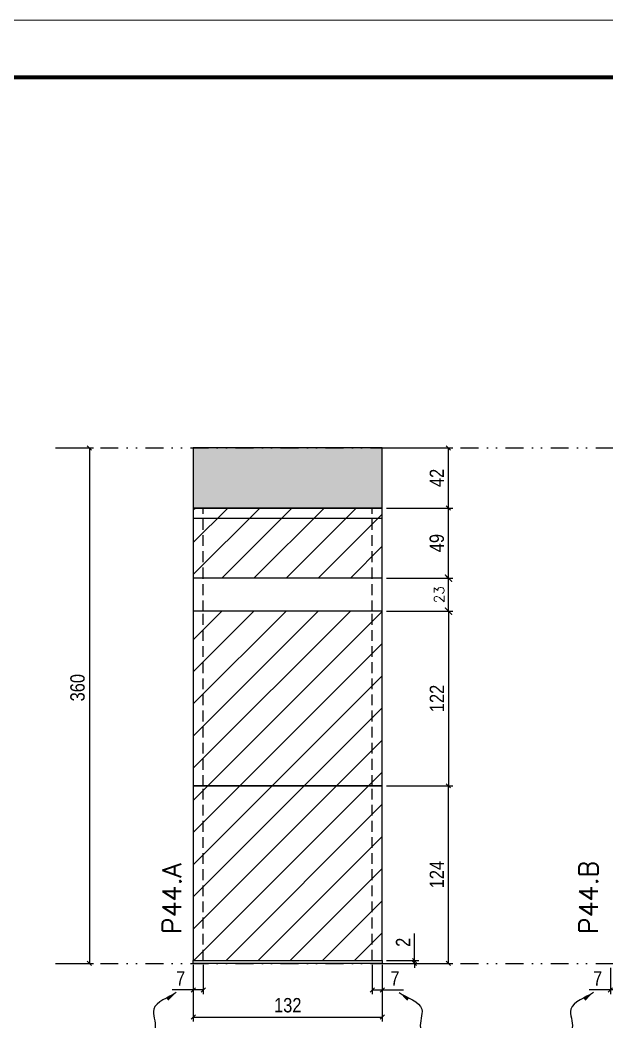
# Model space of a CAD drawing. Extents: x 2949 to 9203, y -16089 to 12527.
# Drawn here: x 8127 to 8537, y 8381 to 9081 of the extents above; entities that cross this region are included whole.
import ezdxf

# ---------------------------------------------------------------- set-up
doc = ezdxf.new("R2010")
doc.units = 0
for name, pattern in [('DASHED', [0.75, 0.5, -0.25]), ('DIVIDE2', [0.625, 0.25, -0.125, 0, -0.125, 0, -0.125]), ('HIDDEN', [0.375, 0.25, -0.125])]:
    doc.linetypes.add(name, pattern=pattern)
for name, color, linetype in [('COTA', 241, 'Continuous'), ('cotas', 4, 'Continuous'), ('Nível', 160, 'Continuous'), ('Painéis', 200, 'Continuous'), ('Sarrafo de Pressão', 42, 'HIDDEN')]:
    doc.layers.add(name, color=color, linetype=linetype)
for name, color, linetype, lineweight in [('Folhas', 255, 'Continuous', 9), ('Hachura', 251, 'Continuous', 9), ('SARRAFO DE PRESSAO', 251, 'DASHED', 9), ('Texto Seção', 7, 'Continuous', 15)]:
    doc.layers.add(name, color=color, linetype=linetype, lineweight=lineweight)
doc.styles.add('COTA TECNICA', font='techl___.ttf', dxfattribs={"height": 10})
doc.styles.add('COTA TECNICA-50', font='techl___.ttf', dxfattribs={"height": 10})
doc.styles.add('REGUA-120', font='ROMANS.shx', dxfattribs={"height": 15})
doc.styles.add('ROMANS', font='romans.shx')
doc.styles.get("Standard").update_dxf_attribs({"font": 'arial.ttf'})
doc.dimstyles.new('COTA PAINEL-50', dxfattribs={"dimtxt": 10, "dimasz": 3, "dimexe": 3, "dimexo": 3, "dimgap": 3, "dimtad": 1, "dimdec": 1, "dimzin": 12, "dimdsep": 46, "dimtxsty": 'COTA TECNICA-50', "dimblk1": 'OBLIQUE', "dimblk2": 'OBLIQUE', "dimsah": 1, "dimcen": 0.9, "dimclrd": 4, "dimclre": 4, "dimclrt": 240, "dimadec": 1, "dimazin": 3, "dimtfac": 1, "dimtdec": 1, "dimtmove": 0, "dimatfit": 3, "dimfxl": 1, "dimtolj": 1, "dimtzin": 12, "dimarcsym": 0})
doc.dimstyles.new('Cota Paínel', dxfattribs={"dimtxt": 7, "dimasz": 5, "dimexe": 3, "dimexo": 3, "dimgap": 3, "dimtad": 1, "dimdec": 1, "dimzin": 12, "dimdsep": 46, "dimtxsty": 'ROMANS', "dimblk": 'ARCHTICK', "dimcen": 0, "dimclrd": 4, "dimclre": 4, "dimclrt": 1, "dimadec": 1, "dimazin": 3, "dimtfac": 1, "dimtdec": 1, "dimtmove": 0, "dimatfit": 3, "dimldrblk": 'OBLIQUE', "dimfxl": 1, "dimtolj": 1, "dimtzin": 12, "dimarcsym": 0})
doc.dimstyles.new('PAINEL', dxfattribs={"dimtxt": 10, "dimasz": 3, "dimexe": 3, "dimexo": 3, "dimgap": 3, "dimtad": 1, "dimdec": 1, "dimzin": 12, "dimdsep": 46, "dimtxsty": 'COTA TECNICA', "dimblk1": 'OBLIQUE', "dimblk2": 'OBLIQUE', "dimsah": 1, "dimcen": 0.9, "dimclrd": 4, "dimclre": 4, "dimclrt": 240, "dimadec": 1, "dimazin": 3, "dimtfac": 1, "dimtdec": 1, "dimtmove": 0, "dimatfit": 3, "dimfxl": 1, "dimtolj": 1, "dimtzin": 12, "dimarcsym": 0})
doc.dimstyles.get("Standard").update_dxf_attribs({"dimtxt": 0.18, "dimasz": 0.18, "dimexe": 0.18, "dimexo": 0.0625, "dimgap": 0.09, "dimtad": 0, "dimtih": 1, "dimtoh": 1, "dimdec": 4, "dimzin": 0, "dimdsep": 46, "dimtxsty": 'Standard', "dimcen": 0.09, "dimadec": 0, "dimazin": 0, "dimtfac": 1, "dimtdec": 4, "dimtofl": 0, "dimtmove": 0, "dimatfit": 3, "dimfxl": 1, "dimtolj": 1, "dimtzin": 0, "dimarcsym": 0})
pattern_1 = [(45, (-126071.967, -22713.47), (-11.2253202, 11.2253202), [])]

# ---------------------------------------------------------------- blocks, each defined once
blk = doc.blocks.new('9999999999')
at = {"layer": 'Folhas'}
blk.add_lwpolyline([(98138.98, 34190.21), (99623.98, 34190.21), (99623.98, 35240.21), (98138.98, 35240.21)], close=True, dxfattribs=at)
at = {"layer": 'Folhas', "color": 30, "const_width": 3}
blk.add_lwpolyline([(98213.98, 34230.21), (99583.98, 34230.21), (99583.98, 35200.21), (98213.98, 35200.21)], close=True, dxfattribs=at)
blk = doc.blocks.new('_Oblique')
at = {"color": 0, "linetype": 'ByBlock', "lineweight": -2}
blk.add_line((-0.5, -0.5), (0.5, 0.5), dxfattribs=at)
blk = doc.blocks.new('*D534')
at = {"layer": 'COTA', "color": 4, "lineweight": -2, "transparency": 16777216}
for p, q in [((8539.81, 8419.29), (8539.81, 8400.78)), ((8546.81, 8421.29), (8546.81, 8400.78)), ((8539.81, 8403.78), (8525.08, 8403.78)), ((8546.81, 8403.78), (8539.81, 8403.78))]:
    blk.add_line(p, q, dxfattribs=at)
at = {"layer": 'Defpoints', "color": 0, "transparency": 16777216}
for p in [(8546.81, 8424.29), (8539.81, 8422.29), (8539.81, 8403.78)]:
    blk.add_point(p, dxfattribs=at)
at = {"layer": 'COTA', "color": 4, "lineweight": -2, "transparency": 16777216, "xscale": 3, "yscale": 3, "zscale": 3, "rotation": 180}
blk.add_blockref('_Oblique', (8539.81, 8403.78), dxfattribs=at)
at = {"layer": 'COTA', "color": 4, "lineweight": -2, "transparency": 16777216, "xscale": 3, "yscale": 3, "zscale": 3}
blk.add_blockref('_Oblique', (8546.81, 8403.78), dxfattribs=at)
at = {"layer": 'COTA', "color": 240, "transparency": 16777216, "insert": (8530.95, 8411.86), "char_height": 10, "attachment_point": 5, "style": 'COTA TECNICA-50'}
blk.add_mtext('\\A1;7', dxfattribs=at)
blk = doc.blocks.new('*D563')
at = {"layer": 'cotas', "color": 4, "linetype": 'ByBlock', "lineweight": -2, "transparency": 16777216}
for p, q in [((8155.19, 8782.29), (8178.91, 8782.29)), ((8175.91, 8782.29), (8175.91, 8422.29)), ((8155.19, 8422.29), (8178.91, 8422.29))]:
    blk.add_line(p, q, dxfattribs=at)
at = {"layer": 'Defpoints', "color": 0, "linetype": 'ByBlock', "transparency": 16777216}
for p in [(8152.19, 8782.29), (8152.19, 8422.29), (8175.91, 8422.29)]:
    blk.add_point(p, dxfattribs=at)
at = {"layer": 'cotas', "color": 4, "linetype": 'ByBlock', "lineweight": -2, "transparency": 16777216, "xscale": 3, "yscale": 3, "zscale": 3}
for p, rotation in [((8175.91, 8782.29), 90), ((8175.91, 8422.29), 270)]:
    blk.add_blockref('_Oblique', p, dxfattribs=dict(at, rotation=rotation))
at = {"layer": 'cotas', "color": 240, "linetype": 'ByBlock', "transparency": 16777216, "insert": (8167.69, 8614.82), "char_height": 10, "attachment_point": 5, "rotation": 90, "style": 'COTA TECNICA'}
blk.add_mtext('\\A1;360', dxfattribs=at)
blk = doc.blocks.new('*D541')
at = {"layer": 'COTA', "color": 4, "lineweight": -2, "transparency": 16777216}
for p, q in [((8248.49, 8421.29), (8248.49, 8381.84)), ((8380.49, 8421.29), (8380.49, 8381.84)), ((8248.49, 8384.84), (8380.49, 8384.84))]:
    blk.add_line(p, q, dxfattribs=at)
at = {"layer": 'Defpoints', "color": 0, "transparency": 16777216}
for p in [(8248.49, 8424.29), (8380.49, 8424.29), (8380.49, 8384.84)]:
    blk.add_point(p, dxfattribs=at)
at = {"layer": 'COTA', "color": 4, "lineweight": -2, "transparency": 16777216, "xscale": 3, "yscale": 3, "zscale": 3, "rotation": 180}
blk.add_blockref('_Oblique', (8248.49, 8384.84), dxfattribs=at)
at = {"layer": 'COTA', "color": 4, "lineweight": -2, "transparency": 16777216, "xscale": 3, "yscale": 3, "zscale": 3}
blk.add_blockref('_Oblique', (8380.49, 8384.84), dxfattribs=at)
at = {"layer": 'COTA', "color": 240, "transparency": 16777216, "insert": (8314.49, 8393.06), "char_height": 10, "attachment_point": 5, "style": 'COTA TECNICA'}
blk.add_mtext('\\A1;132', dxfattribs=at)
blk = doc.blocks.new('*D542')
at = {"layer": 'COTA', "color": 4, "lineweight": -2, "transparency": 16777216}
for p, q in [((8383.49, 8782.29), (8429.72, 8782.29)), ((8426.72, 8740.29), (8426.72, 8782.29)), ((8383.49, 8740.29), (8429.72, 8740.29))]:
    blk.add_line(p, q, dxfattribs=at)
at = {"layer": 'Defpoints', "color": 0, "transparency": 16777216}
for p in [(8380.49, 8782.29), (8426.72, 8782.29), (8380.49, 8740.29)]:
    blk.add_point(p, dxfattribs=at)
at = {"layer": 'COTA', "color": 4, "lineweight": -2, "transparency": 16777216, "xscale": 3, "yscale": 3, "zscale": 3}
for p, rotation in [((8426.72, 8782.29), 90), ((8426.72, 8740.29), 270)]:
    blk.add_blockref('_Oblique', p, dxfattribs=dict(at, rotation=rotation))
at = {"layer": 'COTA', "color": 240, "transparency": 16777216, "insert": (8418.65, 8761.29), "char_height": 10, "attachment_point": 5, "rotation": 90, "style": 'COTA TECNICA'}
blk.add_mtext('\\A1;42', dxfattribs=at)
blk = doc.blocks.new('*D543')
at = {"layer": 'COTA', "color": 4, "lineweight": -2, "transparency": 16777216}
for p, q in [((8248.49, 8419.29), (8248.49, 8400.78)), ((8255.49, 8421.29), (8255.49, 8400.78)), ((8248.49, 8403.78), (8233.75, 8403.78)), ((8255.49, 8403.78), (8248.49, 8403.78))]:
    blk.add_line(p, q, dxfattribs=at)
at = {"layer": 'Defpoints', "color": 0, "transparency": 16777216}
for p in [(8255.49, 8424.29), (8248.49, 8422.29), (8248.49, 8403.78)]:
    blk.add_point(p, dxfattribs=at)
at = {"layer": 'COTA', "color": 4, "lineweight": -2, "transparency": 16777216, "xscale": 3, "yscale": 3, "zscale": 3, "rotation": 180}
blk.add_blockref('_Oblique', (8248.49, 8403.78), dxfattribs=at)
at = {"layer": 'COTA', "color": 4, "lineweight": -2, "transparency": 16777216, "xscale": 3, "yscale": 3, "zscale": 3}
blk.add_blockref('_Oblique', (8255.49, 8403.78), dxfattribs=at)
at = {"layer": 'COTA', "color": 240, "transparency": 16777216, "insert": (8239.62, 8411.86), "char_height": 10, "attachment_point": 5, "style": 'COTA TECNICA-50'}
blk.add_mtext('\\A1;7', dxfattribs=at)
blk = doc.blocks.new('*D544')
at = {"layer": 'COTA', "color": 4, "lineweight": -2, "transparency": 16777216}
for p, q in [((8373.49, 8421.29), (8373.49, 8400.78)), ((8380.49, 8419.29), (8380.49, 8400.78)), ((8373.49, 8403.78), (8380.49, 8403.78)), ((8380.49, 8403.78), (8395.22, 8403.78))]:
    blk.add_line(p, q, dxfattribs=at)
at = {"layer": 'Defpoints', "color": 0, "transparency": 16777216}
for p in [(8373.49, 8424.29), (8380.49, 8422.29), (8380.49, 8403.78)]:
    blk.add_point(p, dxfattribs=at)
at = {"layer": 'COTA', "color": 4, "lineweight": -2, "transparency": 16777216, "xscale": 3, "yscale": 3, "zscale": 3, "rotation": 180}
blk.add_blockref('_Oblique', (8373.49, 8403.78), dxfattribs=at)
at = {"layer": 'COTA', "color": 4, "lineweight": -2, "transparency": 16777216, "xscale": 3, "yscale": 3, "zscale": 3}
blk.add_blockref('_Oblique', (8380.49, 8403.78), dxfattribs=at)
at = {"layer": 'COTA', "color": 240, "transparency": 16777216, "insert": (8389.35, 8411.86), "char_height": 10, "attachment_point": 5, "style": 'COTA TECNICA-50'}
blk.add_mtext('\\A1;7', dxfattribs=at)
blk = doc.blocks.new('*D545')
at = {"layer": 'COTA', "color": 4, "lineweight": -2, "transparency": 16777216}
for p, q in [((8383.49, 8546.29), (8429.72, 8546.29)), ((8426.72, 8422.29), (8426.72, 8546.29)), ((8383.49, 8422.29), (8429.72, 8422.29))]:
    blk.add_line(p, q, dxfattribs=at)
at = {"layer": 'Defpoints', "color": 0, "transparency": 16777216}
for p in [(8380.49, 8546.29), (8426.72, 8546.29), (8380.49, 8422.29)]:
    blk.add_point(p, dxfattribs=at)
at = {"layer": 'COTA', "color": 4, "lineweight": -2, "transparency": 16777216, "xscale": 3, "yscale": 3, "zscale": 3}
for p, rotation in [((8426.72, 8546.29), 90), ((8426.72, 8422.29), 270)]:
    blk.add_blockref('_Oblique', p, dxfattribs=dict(at, rotation=rotation))
at = {"layer": 'COTA', "color": 240, "transparency": 16777216, "insert": (8418.65, 8484.29), "char_height": 10, "attachment_point": 5, "rotation": 90, "style": 'COTA TECNICA-50'}
blk.add_mtext('\\A1;124', dxfattribs=at)
blk = doc.blocks.new('*D546')
at = {"layer": 'COTA', "color": 4, "lineweight": -2, "transparency": 16777216}
for p, q in [((8403.01, 8424.29), (8403.01, 8443.09)), ((8383.49, 8424.29), (8406.01, 8424.29)), ((8403.01, 8422.29), (8403.01, 8424.29)), ((8383.49, 8422.29), (8406.01, 8422.29)), ((8403.01, 8422.29), (8403.01, 8419.29))]:
    blk.add_line(p, q, dxfattribs=at)
at = {"layer": 'Defpoints', "color": 0, "transparency": 16777216}
for p in [(8380.49, 8424.29), (8380.49, 8422.29), (8403.01, 8422.29)]:
    blk.add_point(p, dxfattribs=at)
at = {"layer": 'COTA', "color": 4, "lineweight": -2, "transparency": 16777216, "xscale": 3, "yscale": 3, "zscale": 3}
for p, rotation in [((8403.01, 8424.29), 270), ((8403.01, 8422.29), 90)]:
    blk.add_blockref('_Oblique', p, dxfattribs=dict(at, rotation=rotation))
at = {"layer": 'COTA', "color": 240, "transparency": 16777216, "insert": (8395.01, 8437.04), "char_height": 10, "attachment_point": 5, "rotation": 90, "style": 'COTA TECNICA-50'}
blk.add_mtext('\\A1;2', dxfattribs=at)
blk = doc.blocks.new('*D567')
at = {"layer": 'COTA', "color": 4, "linetype": 'ByBlock', "lineweight": -2, "transparency": 16777216}
for p, q in [((8383.49, 8668.29), (8429.72, 8668.29)), ((8426.72, 8668.29), (8426.72, 8546.29)), ((8383.49, 8546.29), (8429.72, 8546.29))]:
    blk.add_line(p, q, dxfattribs=at)
at = {"layer": 'Defpoints', "color": 0, "linetype": 'ByBlock', "transparency": 16777216}
for p in [(8380.49, 8668.29), (8380.49, 8546.29), (8426.72, 8546.29)]:
    blk.add_point(p, dxfattribs=at)
at = {"layer": 'COTA', "color": 4, "linetype": 'ByBlock', "lineweight": -2, "transparency": 16777216, "xscale": 3, "yscale": 3, "zscale": 3}
for p, rotation in [((8426.72, 8668.29), 90), ((8426.72, 8546.29), 270)]:
    blk.add_blockref('_Oblique', p, dxfattribs=dict(at, rotation=rotation))
at = {"layer": 'COTA', "color": 240, "linetype": 'ByBlock', "transparency": 16777216, "insert": (8418.67, 8607.29), "char_height": 10, "attachment_point": 5, "rotation": 90, "style": 'COTA TECNICA'}
blk.add_mtext('\\A1;122', dxfattribs=at)
blk = doc.blocks.new('*D526')
at = {"layer": 'COTA', "color": 4, "linetype": 'ByBlock', "lineweight": -2, "transparency": 16777216}
for p, q in [((8383.49, 8740.29), (8429.72, 8740.29)), ((8426.72, 8691.29), (8426.72, 8740.29)), ((8383.49, 8691.29), (8429.72, 8691.29))]:
    blk.add_line(p, q, dxfattribs=at)
at = {"layer": 'Defpoints', "color": 0, "linetype": 'ByBlock', "transparency": 16777216}
for p in [(8380.49, 8740.29), (8426.72, 8740.29), (8380.49, 8691.29)]:
    blk.add_point(p, dxfattribs=at)
at = {"layer": 'COTA', "color": 4, "linetype": 'ByBlock', "lineweight": -2, "transparency": 16777216, "xscale": 3, "yscale": 3, "zscale": 3}
for p, rotation in [((8426.72, 8740.29), 90), ((8426.72, 8691.29), 270)]:
    blk.add_blockref('_Oblique', p, dxfattribs=dict(at, rotation=rotation))
at = {"layer": 'COTA', "color": 240, "linetype": 'ByBlock', "transparency": 16777216, "insert": (8418.62, 8715.79), "char_height": 10, "attachment_point": 5, "rotation": 90, "style": 'COTA TECNICA'}
blk.add_mtext('\\A1;49', dxfattribs=at)
blk = doc.blocks.new('_ArchTick')
at = {"color": 0, "linetype": 'ByBlock', "const_width": 0.15}
blk.add_lwpolyline([(-0.5, -0.5), (0.5, 0.5)], dxfattribs=at)
blk = doc.blocks.new('*D552')
at = {"layer": 'COTA', "color": 4, "lineweight": -2, "transparency": 16777216}
for p, q in [((8383.49, 8691.29), (8429.72, 8691.29)), ((8426.72, 8668.29), (8426.72, 8691.29)), ((8383.49, 8668.29), (8429.72, 8668.29))]:
    blk.add_line(p, q, dxfattribs=at)
at = {"layer": 'Defpoints', "color": 0, "transparency": 16777216}
for p in [(8380.49, 8691.29), (8426.72, 8691.29), (8380.49, 8668.29)]:
    blk.add_point(p, dxfattribs=at)
at = {"layer": 'COTA', "color": 4, "lineweight": -2, "transparency": 16777216, "xscale": 5, "yscale": 5, "zscale": 5}
for p, rotation in [((8426.72, 8691.29), 90), ((8426.72, 8668.29), 270)]:
    blk.add_blockref('_ArchTick', p, dxfattribs=dict(at, rotation=rotation))
at = {"layer": 'COTA', "color": 1, "transparency": 16777216, "insert": (8420.22, 8679.79), "char_height": 7, "attachment_point": 5, "rotation": 90, "style": 'ROMANS'}
blk.add_mtext('\\A1;23', dxfattribs=at)

msp = doc.modelspace()

# ---------------------------------------------------------------- hatches: boundary and pattern name
at = {"layer": 'COTA', "linetype": 'ByBlock'}
h = msp.add_hatch(dxfattribs=at)
h.set_pattern_fill('AR-CONC', color=256, scale=0.03)
h.set_pattern_definition([(50, (-123163.2957, -20353.1203), (5.46554007, -0.47817257), [0.5715, -6.2865]), (355, (-123163.2957, -20353.1203), (-1.05730264, 5.73170536), [0.4572, -5.02921753]), (100.4514447, (-123162.84, -20353.16), (4.40823741, 5.25353256), [0.48570026, -5.34270734]), (46.1842, (-123163.296, -20351.596), (8.13237123, -1.26126984), [0.85725, -9.42975]), (96.6355576, (-123162.618, -20351.7014), (7.122124, 7.42278374), [0.7285507, -8.01406824]), (351.184151, (-123163.296, -20351.596), (7.122124, 7.42278374), [0.685799, -7.54379196]), (21, (-123162.5337, -20351.9773), (4.54843174, -3.06795595), [0.5715, -6.2865]), (326, (-123162.5337, -20351.9773), (1.85406085, 5.52563898), [0.4572, -5.0292]), (71.451445, (-123162.1547, -20352.233), (6.40249258, 2.45768307), [0.48570026, -5.34269813]), (37.5, (-123163.2957, -20353.1203), (0.092658098, 2.536651166), [0, -4.96824, 0, -5.1054, 0, -5.04825]), (7.5, (-123163.2957, -20353.1203), (2.004589875, 3.005417245), [0, -2.91084, 0, -4.85394, 0, -1.92405]), (327.5, (-123164.995, -20353.1203), (4.067717855, -0.17186232), [0, -1.905, 0, -5.9436, 0, -7.8867]), (317.5, (-123165.757, -20353.1203), (4.44387544, 0.76279473), [0, -2.4765, 0, -3.94716, 0, -5.6007])])
h.paths.add_polyline_path([(8248.49, 8740.29), (8380.49, 8740.29), (8380.49, 8782.29), (8248.49, 8782.29)])
at = {"layer": 'Hachura', "linetype": 'ByBlock'}
h = msp.add_hatch(dxfattribs=at)
h.set_pattern_fill('ANSI31', color=256, scale=5)
h.set_pattern_definition([(45, (-126071.967, -22690.47), (-11.2253202, 11.2253202), [])])
h.paths.add_polyline_path([(8380.49, 8740.29), (8248.49, 8740.29), (8248.49, 8691.29), (8380.49, 8691.29)])
h = msp.add_hatch(dxfattribs=at)
h.set_pattern_fill('ANSI31', color=256, scale=5)
h.set_pattern_definition(pattern_1)
h.paths.add_polyline_path([(8380.49, 8668.29), (8248.49, 8668.29), (8248.49, 8546.29), (8380.49, 8546.29)])
h = msp.add_hatch(dxfattribs=at)
h.set_pattern_fill('ANSI31', color=256, scale=5)
h.set_pattern_definition(pattern_1)
h.paths.add_polyline_path([(8380.49, 8546.29), (8248.49, 8546.29), (8248.49, 8424.29), (8380.49, 8424.29)])

# ---------------------------------------------------------------- linework, layer by layer
at = {"layer": 'COTA', "linetype": 'ByBlock'}
msp.add_lwpolyline([(8248.49, 8740.29), (8380.49, 8740.29), (8380.49, 8782.29), (8248.49, 8782.29)], close=True, dxfattribs=at)
at = {"layer": 'Nível', "color": 4, "linetype": 'DIVIDE2', "ltscale": 50}
for p, q in [((8152.19, 8782.29), (9162.53, 8782.29)), ((8152.19, 8422.29), (9162.53, 8422.29))]:
    msp.add_line(p, q, dxfattribs=at)
at = {"layer": 'Painéis'}
for p, q in [((8380.49, 8740.29), (8248.49, 8740.29)), ((8248.49, 8740.29), (8248.49, 8546.29)), ((8380.49, 8546.29), (8380.49, 8740.29)), ((8248.49, 8733.29), (8380.49, 8733.29)), ((8380.49, 8691.29), (8248.49, 8691.29)), ((8380.49, 8668.29), (8248.49, 8668.29)), ((8248.49, 8546.29), (8380.49, 8546.29))]:
    msp.add_line(p, q, dxfattribs=at)
for points in [[(8248.49, 8424.29), (8380.49, 8424.29), (8380.49, 8546.29), (8248.49, 8546.29)], [(8248.49, 8424.29), (8380.49, 8424.29), (8380.49, 8422.29), (8248.49, 8422.29)]]:
    msp.add_lwpolyline(points, close=True, dxfattribs=at)
at = {"layer": 'Sarrafo de Pressão', "ltscale": 30}
for p, q in [((8255.49, 8691.29), (8255.49, 8740.29)), ((8373.49, 8691.29), (8373.49, 8740.29)), ((8255.49, 8668.29), (8255.49, 8691.29)), ((8373.49, 8668.29), (8373.49, 8691.29)), ((8255.49, 8546.29), (8255.49, 8668.29)), ((8373.49, 8546.29), (8373.49, 8668.29)), ((8255.49, 8424.29), (8255.49, 8546.29)), ((8373.49, 8424.29), (8373.49, 8546.29))]:
    msp.add_line(p, q, dxfattribs=at)

# ---------------------------------------------------------------- block references
at = {"layer": 'SARRAFO DE PRESSAO', "color": 6, "linetype": 'ByBlock'}
msp.add_blockref('9999999999', (-90421.44, -26159.2), dxfattribs=at)

# ---------------------------------------------------------------- texts
at = {"layer": 'Texto Seção', "char_height": 13, "width": 285.3299, "attachment_point": 7, "rotation": 90, "style": 'REGUA-120'}
for s, insert in [('P44.A', (8239.94, 8442.76)), ('P44.B', (8531.01, 8442.76))]:
    msp.add_mtext(s, dxfattribs=dict(at, insert=insert))

# ---------------------------------------------------------------- dimensions: what is measured, and where the dimension line sits
at = {"layer": 'COTA'}
dim = msp.add_linear_dim(base=(8426.72, 8782.29), p1=(8380.49, 8740.29), p2=(8380.49, 8782.29), angle=90, dimstyle='PAINEL', override={"dimarcsym": 2}, dxfattribs=at)
dim.commit()
dim.dimension.update_dxf_attribs({"geometry": '*D542', "text_midpoint": (8426.72, 8761.29), "dimtype": 160})
at = {"layer": 'COTA', "linetype": 'ByBlock'}
for base, p1, p2, picture, middle in [((8426.72, 8740.29), (8380.49, 8691.29), (8380.49, 8740.29), '*D526', (8418.62, 8715.79)), ((8426.72, 8546.29), (8380.49, 8668.29), (8380.49, 8546.29), '*D567', (8418.67, 8607.29))]:
    dim = msp.add_linear_dim(base=base, p1=p1, p2=p2, angle=90, dimstyle='PAINEL', dxfattribs=at)
    dim.commit()
    dim.dimension.update_dxf_attribs({"geometry": picture, "text_midpoint": middle})
at = {"layer": 'COTA'}
for base, p1, p2, angle, dimstyle, picture, middle in [((8426.72, 8691.29), (8380.49, 8668.29), (8380.49, 8691.29), 90, 'Cota Paínel', '*D552', (8420.22, 8679.79)), ((8426.72, 8546.29), (8380.49, 8422.29), (8380.49, 8546.29), 90, 'COTA PAINEL-50', '*D545', (8418.65, 8484.29)), ((8248.49, 8403.78), (8255.49, 8424.29), (8248.49, 8422.29), 180, 'COTA PAINEL-50', '*D543', (8239.62, 8411.86)), ((8539.81, 8403.78), (8546.81, 8424.29), (8539.81, 8422.29), 180, 'COTA PAINEL-50', '*D534', (8530.95, 8411.86))]:
    dim = msp.add_linear_dim(base=base, p1=p1, p2=p2, angle=angle, dimstyle=dimstyle, dxfattribs=at)
    dim.commit()
    dim.dimension.update_dxf_attribs({"geometry": picture, "text_midpoint": middle})
dim = msp.add_linear_dim(base=(8403.01, 8422.29), p1=(8380.49, 8424.29), p2=(8380.49, 8422.29), angle=90, dimstyle='COTA PAINEL-50', dxfattribs=at)
dim.commit()
dim.dimension.update_dxf_attribs({"geometry": '*D546', "text_midpoint": (8403.01, 8437.04), "dimtype": 160})
dim = msp.add_linear_dim(base=(8380.49, 8384.84), p1=(8248.49, 8424.29), p2=(8380.49, 8424.29), dimstyle='PAINEL', override={"dimarcsym": 2}, dxfattribs=at)
dim.commit()
dim.dimension.update_dxf_attribs({"geometry": '*D541', "text_midpoint": (8314.49, 8393.06)})
dim = msp.add_linear_dim(base=(8380.49, 8403.78), p1=(8373.49, 8424.29), p2=(8380.49, 8422.29), dimstyle='COTA PAINEL-50', dxfattribs=at)
dim.commit()
dim.dimension.update_dxf_attribs({"geometry": '*D544', "text_midpoint": (8389.35, 8411.86)})
at = {"layer": 'cotas', "linetype": 'ByBlock'}
dim = msp.add_linear_dim(base=(8175.91, 8422.29), p1=(8152.19, 8782.29), p2=(8152.19, 8422.29), angle=90, dimstyle='PAINEL', dxfattribs=at)
dim.commit()
dim.dimension.update_dxf_attribs({"geometry": '*D563', "text_midpoint": (8175.91, 8614.82), "dimtype": 160})

# ---------------------------------------------------------------- leaders
at = {"layer": 'COTA', "path_type": 1}
for points in [[(8236.66, 8402.11), (8220.87, 8390.28), (8221.8, 8377.27), (8216.24, 8367.49)], [(8392.31, 8402.11), (8408.1, 8390.28), (8407.17, 8377.27), (8412.73, 8367.49)], [(8527.99, 8402.11), (8512.2, 8390.28), (8513.13, 8377.27), (8507.57, 8367.49)]]:
    msp.add_leader(points, dimstyle='Standard', override={"dimasz": 8}, dxfattribs=at)

doc.saveas('drawing.dxf')
